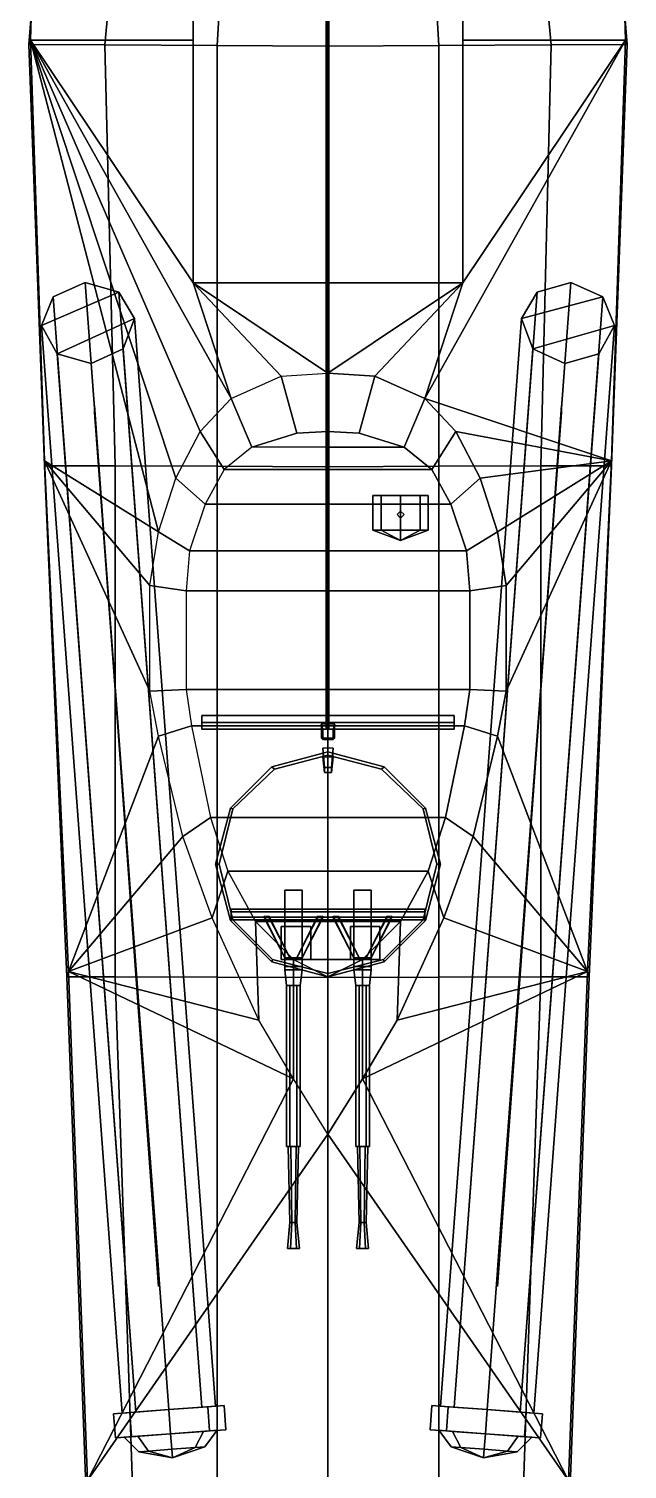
# Model space of a CAD drawing. Header units: millimetres. Extents: x -4.3 to 1.7, y -10.2 to 19.1.
# Drawn here: x -1.73 to 1.73, y -5.64 to 2.68 of the extents above; entities that cross this region are included whole.
import ezdxf

# ---------------------------------------------------------------- set-up
doc = ezdxf.new("R2010")
doc.units = ezdxf.units.MM
for name, color, linetype in [('gun', 1, 'Continuous'), ('tower', 6, 'Continuous'), ('turret', 2, 'Continuous')]:
    doc.layers.add(name, color=color, linetype=linetype)

msp = doc.modelspace()

# ---------------------------------------------------------------- linework, layer by layer
for points in [[(-0.01, -1.37, 3.69), (0.005, -1.37, 3.7), (0.005, 9.04, 2.6187), (-0.01, 9.04, 2.61)], [(0.005, -1.37, 3.68), (-0.01, -1.37, 3.69), (-0.01, 9.04, 2.61), (0.005, 9.04, 2.6013)], [(0.005, -1.37, 3.7), (0.005, -1.37, 3.68), (0.005, 9.04, 2.6013), (0.005, 9.04, 2.6187)], [(-1.72, 2.6117, 0.7335), (-1.67, 4.3228, 0.7837), (-1.59, 4.2991, -0.5761), (-1.73, 2.5855, -0.7663)], [(-1.73, 2.5855, -0.7663), (-1.59, 4.2991, -0.5761), (-1.13, 4.2966, -0.7161), (-1.29, 2.5843, -0.8363)], [(-0.78, 4.1872, 0.7797), (-1.67, 4.3228, 0.7837), (-1.72, 2.6117, 0.7335), (-0.78, 2.6117, 0.7335)], [(-1.29, 2.5843, -0.8363), (-1.13, 4.2966, -0.7161), (-0.54, 4.2925, -0.9561), (-0.64, 2.5808, -1.0362)], [(-0.64, 2.5808, -1.0362), (-0.54, 4.2925, -0.9561), (0, 4.2876, -1.236), (0, 2.5766, -1.2762)], [(0.54, 4.2925, -0.9561), (0.64, 2.5808, -1.0362), (0, 2.5766, -1.2762), (0, 4.2876, -1.236)], [(1.13, 4.2966, -0.7161), (1.29, 2.5843, -0.8363), (0.64, 2.5808, -1.0362), (0.54, 4.2925, -0.9561)], [(1.67, 4.3228, 0.7837), (0.78, 4.1872, 0.7797), (0.78, 2.6117, 0.7335), (1.72, 2.6117, 0.7335)], [(1.59, 4.2991, -0.5761), (1.73, 2.5855, -0.7663), (1.29, 2.5843, -0.8363), (1.13, 4.2966, -0.7161)], [(1.67, 4.3228, 0.7837), (1.72, 2.6117, 0.7335), (1.73, 2.5855, -0.7663), (1.59, 4.2991, -0.5761)], [(-0.78, 4.18, 0.88), (-0.78, 4.1872, 0.7797), (-0.78, 2.6117, 0.7335), (-0.78, 1.21, 0.88)], [(0.78, 1.21, 0.88), (0.78, 4.18, 0.88), (-0.78, 4.18, 0.88), (-0.78, 1.21, 0.88)], [(0.78, 2.6117, 0.7335), (0.78, 4.1872, 0.7797), (0.78, 4.18, 0.88), (0.78, 1.21, 0.88)], [(-1.64, 0.1812, 0.7259), (-1.72, 2.6117, 0.7335), (-1.73, 2.5855, -0.7663), (-1.64, 0.1524, -0.9238)], [(-1.64, 0.1524, -0.9238), (-1.73, 2.5855, -0.7663), (-1.29, 2.5843, -0.8363), (-1.23, 0.1513, -0.9838)], [(-0.56, 0.54, 0.727), (-1.72, 2.6117, 0.7335), (-0.74, 0.35, 0.7265)], [(-0.74, 0.35, 0.7265), (-1.72, 2.6117, 0.7335), (-0.88, 0.08, 0.7253)], [(-0.88, 0.08, 0.7253), (-1.72, 2.6117, 0.7335), (-0.98, -0.23, 0.7233)], [(-0.98, -0.23, 0.7233), (-1.72, 2.6117, 0.7335), (-1.64, 0.1812, 0.7259)], [(-0.78, 2.6117, 0.7335), (-1.72, 2.6117, 0.7335), (-0.78, 1.21, 0.7291)], [(-0.78, 1.21, 0.7291), (-1.72, 2.6117, 0.7335), (-0.56, 0.54, 0.727)], [(-1.23, 0.1513, -0.9838), (-1.29, 2.5843, -0.8363), (-0.64, 2.5808, -1.0362), (-0.64, 0.1491, -1.1138)], [(-0.78, 2.6117, 0.7335), (-0.78, 2.6117, 0.7335), (-0.78, 1.21, 0.7291), (-0.78, 1.21, 0.88)], [(-0.64, 0.1491, -1.1138), (-0.64, 2.5808, -1.0362), (0, 2.5766, -1.2762), (0, 0.1461, -1.2838)], [(0.64, 2.5808, -1.0362), (0.64, 0.1491, -1.1138), (0, 0.1461, -1.2838), (0, 2.5766, -1.2762)], [(1.72, 2.6117, 0.7335), (0.56, 0.54, 0.727), (1.64, 0.1812, 0.7259)], [(0.78, 1.21, 0.7291), (0.56, 0.54, 0.727), (1.72, 2.6117, 0.7335)], [(1.29, 2.5843, -0.8363), (1.23, 0.1513, -0.9838), (0.64, 0.1491, -1.1138), (0.64, 2.5808, -1.0362)], [(0.78, 1.21, 0.88), (0.78, 1.21, 0.7291), (0.78, 2.6117, 0.7335)], [(0.78, 2.6117, 0.7335), (0.78, 1.21, 0.7291), (1.72, 2.6117, 0.7335)], [(1.73, 2.5855, -0.7663), (1.64, 0.1524, -0.9238), (1.23, 0.1513, -0.9838), (1.29, 2.5843, -0.8363)], [(1.72, 2.6117, 0.7335), (1.64, 0.1812, 0.7259), (1.64, 0.1524, -0.9238), (1.73, 2.5855, -0.7663)], [(-1.2087, 1.156, 1.3509), (-1.6565, 0.9623, 1.16), (-1.5895, 1.1277, 1.3509), (-1.4043, 1.2117, 1.43)], [(-1.1108, -5.3145, 1.3509), (-0.9204, -5.3004, 1.43), (-1.4043, 1.2117, 1.43), (-1.5895, 1.1277, 1.3509)], [(-0.9204, -5.3004, 1.43), (-0.73, -5.2862, 1.3509), (-1.2087, 1.156, 1.3509), (-1.4043, 1.2117, 1.43)], [(0.78, 1.21, 0.7291), (-0.78, 1.21, 0.7291), (0, 0.6875, 0.7275)], [(-0.78, 1.21, 0.88), (-0.78, 1.21, 0.7291), (0.78, 1.21, 0.7291), (0.78, 1.21, 0.88)], [(0, 0.6875, 0.7275), (-0.78, 1.21, 0.7291), (-0.27, 0.67, 0.7274)], [(-0.27, 0.67, 0.7274), (-0.78, 1.21, 0.7291), (-0.56, 0.54, 0.727)], [(0.78, 1.21, 0.7291), (0, 0.6875, 0.7275), (0.27, 0.67, 0.7274)], [(0.78, 1.21, 0.7291), (0.27, 0.67, 0.7274), (0.56, 0.54, 0.727)], [(0.73, -5.2862, 1.3509), (0.9204, -5.3004, 1.43), (1.4043, 1.2117, 1.43), (1.2087, 1.156, 1.3509)], [(0.9204, -5.3004, 1.43), (1.1108, -5.3145, 1.3509), (1.5895, 1.1277, 1.3509), (1.4043, 1.2117, 1.43)], [(1.5895, 1.1277, 1.3509), (1.118, 1.0023, 1.16), (1.2087, 1.156, 1.3509), (1.4043, 1.2117, 1.43)], [(-1.118, 1.0023, 1.16), (-1.5651, 0.7986, 0.9691), (-1.6565, 0.9623, 1.16), (-1.2087, 1.156, 1.3509)], [(-1.1896, -5.3204, 1.16), (-1.1108, -5.3145, 1.3509), (-1.5895, 1.1277, 1.3509), (-1.6565, 0.9623, 1.16)], [(-0.73, -5.2862, 1.3509), (-0.6511, -5.2804, 1.16), (-1.118, 1.0023, 1.16), (-1.2087, 1.156, 1.3509)], [(0.6511, -5.2804, 1.16), (0.73, -5.2862, 1.3509), (1.2087, 1.156, 1.3509), (1.118, 1.0023, 1.16)], [(1.1108, -5.3145, 1.3509), (1.1896, -5.3204, 1.16), (1.6565, 0.9623, 1.16), (1.5895, 1.1277, 1.3509)], [(1.6565, 0.9623, 1.16), (1.1843, 0.8269, 0.9691), (1.118, 1.0023, 1.16), (1.5895, 1.1277, 1.3509)], [(-1.1843, 0.8269, 0.9691), (-1.3695, 0.743, 0.89), (-1.5651, 0.7986, 0.9691), (-1.118, 1.0023, 1.16)], [(-0.6511, -5.2804, 1.16), (-0.73, -5.2862, 0.9691), (-1.1843, 0.8269, 0.9691), (-1.118, 1.0023, 1.16)], [(0.73, -5.2862, 0.9691), (0.6511, -5.2804, 1.16), (1.118, 1.0023, 1.16), (1.1843, 0.8269, 0.9691)], [(-1.1108, -5.3145, 0.9691), (-1.1896, -5.3204, 1.16), (-1.6565, 0.9623, 1.16), (-1.5651, 0.7986, 0.9691)], [(1.1896, -5.3204, 1.16), (1.1108, -5.3145, 0.9691), (1.5651, 0.7986, 0.9691), (1.6565, 0.9623, 1.16)], [(1.5651, 0.7986, 0.9691), (1.3695, 0.743, 0.89), (1.1843, 0.8269, 0.9691), (1.6565, 0.9623, 1.16)], [(-0.9204, -5.3004, 0.89), (-1.1108, -5.3145, 0.9691), (-1.5651, 0.7986, 0.9691), (-1.3695, 0.743, 0.89)], [(-0.73, -5.2862, 0.9691), (-0.9204, -5.3004, 0.89), (-1.3695, 0.743, 0.89), (-1.1843, 0.8269, 0.9691)], [(0.9204, -5.3004, 0.89), (0.73, -5.2862, 0.9691), (1.1843, 0.8269, 0.9691), (1.3695, 0.743, 0.89)], [(1.1108, -5.3145, 0.9691), (0.9204, -5.3004, 0.89), (1.3695, 0.743, 0.89), (1.5651, 0.7986, 0.9691)], [(0.27, 0.67, 0.7274), (0, 0.6875, 0.7275), (0, 0.35, 1.73), (0.18, 0.34, 1.73)], [(0.56, 0.54, 0.727), (0.27, 0.67, 0.7274), (0.18, 0.34, 1.73), (0.44, 0.26, 1.73)], [(-0.98, -4.59, 0.72), (-1.35, 0.5, 0.72), (-1.3493, 0.46, 0.89), (-0.98, -4.49, 0.89)], [(-0.98, -4.49, 0.89), (-1.3493, 0.46, 0.89), (-1.35, 0.5, 0.72), (-0.98, -4.59, 0.72)], [(0.74, 0.35, 0.7265), (0.56, 0.54, 0.727), (0.44, 0.26, 1.73), (0.6, 0.13, 1.73)], [(1.64, 0.1812, 0.7259), (1.64, 0.1812, 0.7259), (0.56, 0.54, 0.727), (0.74, 0.35, 0.7265)], [(0.98, -4.49, 0.89), (1.3493, 0.46, 0.89), (1.35, 0.5, 0.72), (0.98, -4.59, 0.72)], [(0.98, -4.59, 0.72), (1.35, 0.5, 0.72), (1.3493, 0.46, 0.89), (0.98, -4.49, 0.89)], [(0.18, 0.34, 1.73), (0, 0.35, 1.73), (0, 0.26, 1.73), (0.44, 0.26, 1.73)], [(0.88, 0.08, 0.7253), (0.74, 0.35, 0.7265), (0.6, 0.13, 1.73), (0.71, -0.07, 1.73)], [(1.64, 0.1812, 0.7259), (1.64, 0.1812, 0.7259), (0.74, 0.35, 0.7265), (0.88, 0.08, 0.7253)], [(0.44, 0.26, 1.73), (-0.44, 0.26, 1.73), (-0.6, 0.13, 1.73), (0.6, 0.13, 1.73)], [(-1.5, -2.7696, 0.7074), (-1.64, 0.1812, 0.7259), (-1.64, 0.1524, -0.9238), (-1.51, -2.7994, -1.0023)], [(-1.03, -1.15, 0.7176), (-1.64, 0.1812, 0.7259), (-1.5, -2.7696, 0.7074), (-0.98, -1.41, 0.7159)], [(-1.03, -0.54, 0.7214), (-0.98, -0.23, 0.7233), (-1.64, 0.1812, 0.7259)], [(-1.03, -1.15, 0.7176), (-1.03, -0.54, 0.7214), (-1.64, 0.1812, 0.7259)], [(1.64, 0.1812, 0.7259), (1.64, 0.1812, 0.7259), (0.88, 0.08, 0.7253), (0.98, -0.23, 0.7233)], [(1.5, -2.7696, 0.7074), (1.64, 0.1812, 0.7259), (1.03, -1.15, 0.7176), (0.98, -1.41, 0.7159)], [(1.64, 0.1812, 0.7259), (1.64, 0.1812, 0.7259), (0.98, -0.23, 0.7233), (1.03, -0.54, 0.7214)], [(1.64, 0.1812, 0.7259), (1.64, 0.1812, 0.7259), (1.03, -0.54, 0.7214), (1.03, -1.15, 0.7176)], [(1.64, 0.1812, 0.7259), (1.5, -2.7696, 0.7074), (1.51, -2.7994, -1.0023), (1.64, 0.1524, -0.9238)], [(-1.51, -2.7994, -1.0023), (-1.64, 0.1524, -0.9238), (-1.23, 0.1513, -0.9838), (-1.23, -2.8, -1.0323)], [(-1.23, -2.8, -1.0323), (-1.23, 0.1513, -0.9838), (-0.64, 0.1491, -1.1138), (-0.64, -2.8017, -1.1323)], [(0.6, 0.13, 1.73), (-0.6, 0.13, 1.73), (-0.71, -0.07, 1.73), (0.71, -0.07, 1.73)], [(-0.64, -2.8017, -1.1323), (-0.64, 0.1491, -1.1138), (0, 0.1461, -1.2838), (0, -2.8041, -1.2723)], [(0.64, 0.1491, -1.1138), (0.64, -2.8017, -1.1323), (0, -2.8041, -1.2723), (0, 0.1461, -1.2838)], [(1.23, 0.1513, -0.9838), (1.23, -2.8, -1.0323), (0.64, -2.8017, -1.1323), (0.64, 0.1491, -1.1138)], [(1.64, 0.1524, -0.9238), (1.51, -2.7994, -1.0023), (1.23, -2.8, -1.0323), (1.23, 0.1513, -0.9838)], [(0.98, -0.23, 0.7233), (0.88, 0.08, 0.7253), (0.71, -0.07, 1.73), (0.8, -0.34, 1.73)], [(0.71, -0.07, 1.73), (-0.71, -0.07, 1.73), (-0.8, -0.34, 1.73), (0.8, -0.34, 1.73)], [(0.26, -0.22, 2.01), (0.3069, -0.22, 2.1231), (0.3069, -0.02, 2.1231), (0.26, -0.02, 2.01)], [(0.3069, -0.22, 1.8969), (0.26, -0.22, 2.01), (0.26, -0.02, 2.01), (0.3069, -0.02, 1.8969)], [(0.3069, -0.02, 2.1231), (0.58, -0.02, 2.01), (0.5331, -0.02, 1.8969), (0.26, -0.02, 2.01)], [(0.26, -0.02, 2.01), (0.5331, -0.02, 1.8969), (0.42, -0.02, 1.85), (0.3069, -0.02, 1.8969)], [(0.3069, -0.22, 2.1231), (0.42, -0.22, 2.17), (0.42, -0.02, 2.17), (0.3069, -0.02, 2.1231)], [(0.42, -0.22, 1.85), (0.3069, -0.22, 1.8969), (0.3069, -0.02, 1.8969), (0.42, -0.02, 1.85)], [(0.42, -0.02, 2.17), (0.5331, -0.02, 2.1231), (0.58, -0.02, 2.01), (0.3069, -0.02, 2.1231)], [(0.42, -0.22, 2.17), (0.5331, -0.22, 2.1231), (0.5331, -0.02, 2.1231), (0.42, -0.02, 2.17)], [(0.5331, -0.22, 1.8969), (0.42, -0.22, 1.85), (0.42, -0.02, 1.85), (0.5331, -0.02, 1.8969)], [(0.5331, -0.22, 2.1231), (0.58, -0.22, 2.01), (0.58, -0.02, 2.01), (0.5331, -0.02, 2.1231)], [(0.58, -0.22, 2.01), (0.5331, -0.22, 1.8969), (0.5331, -0.02, 1.8969), (0.58, -0.02, 2.01)], [(0.42, -0.11, 1.73), (0.4, -0.13, 1.73), (0.4, -0.13, 1.86), (0.42, -0.11, 1.86)], [(0.4, -0.13, 1.73), (0.42, -0.15, 1.73), (0.42, -0.15, 1.86), (0.4, -0.13, 1.86)], [(0.44, -0.13, 1.73), (0.42, -0.11, 1.73), (0.42, -0.11, 1.86), (0.44, -0.13, 1.86)], [(0.42, -0.15, 1.73), (0.44, -0.13, 1.73), (0.44, -0.13, 1.86), (0.42, -0.15, 1.86)], [(0.26, -0.22, 2.01), (0.3069, -0.22, 1.8969), (0.42, -0.28, 2.01)], [(0.3069, -0.22, 2.1231), (0.26, -0.22, 2.01), (0.42, -0.28, 2.01)], [(0.3069, -0.22, 1.8969), (0.42, -0.22, 1.85), (0.42, -0.28, 2.01)], [(0.42, -0.22, 2.17), (0.3069, -0.22, 2.1231), (0.42, -0.28, 2.01)], [(0.42, -0.22, 1.85), (0.5331, -0.22, 1.8969), (0.42, -0.28, 2.01)], [(0.5331, -0.22, 1.8969), (0.58, -0.22, 2.01), (0.42, -0.28, 2.01)], [(0.58, -0.22, 2.01), (0.5331, -0.22, 2.1231), (0.42, -0.28, 2.01)], [(0.5331, -0.22, 2.1231), (0.42, -0.22, 2.17), (0.42, -0.28, 2.01)], [(1.03, -0.54, 0.7214), (0.98, -0.23, 0.7233), (0.8, -0.34, 1.73), (0.82, -0.57, 1.73)], [(0.8, -0.34, 1.73), (-0.8, -0.34, 1.73), (-0.82, -0.57, 1.73), (0.82, -0.57, 1.73)], [(0.82, -0.57, 1.73), (-0.82, -0.57, 1.73), (-0.82, -1.14, 1.73), (0.82, -1.14, 1.73)], [(1.03, -1.15, 0.7176), (1.03, -0.54, 0.7214), (0.82, -0.57, 1.73), (0.82, -1.14, 1.73)], [(0.82, -1.14, 1.73), (-0.82, -1.14, 1.73), (-0.79, -1.35, 1.73), (0.79, -1.35, 1.73)], [(0.98, -1.41, 0.7159), (1.03, -1.15, 0.7176), (0.82, -1.14, 1.73), (0.79, -1.35, 1.73)], [(-0.73, -1.29, 3.38), (-0.73, -1.33, 3.42), (0.73, -1.33, 3.42), (0.73, -1.29, 3.38)], [(-0.73, -1.33, 3.34), (-0.73, -1.29, 3.38), (0.73, -1.29, 3.38), (0.73, -1.33, 3.34)], [(-0.73, -1.33, 3.34), (-0.73, -1.37, 3.38), (-0.73, -1.33, 3.42), (-0.73, -1.29, 3.38)], [(-0.73, -1.33, 3.42), (-0.73, -1.37, 3.38), (0.73, -1.37, 3.38), (0.73, -1.33, 3.42)], [(-0.73, -1.37, 3.38), (-0.73, -1.33, 3.34), (0.73, -1.33, 3.34), (0.73, -1.37, 3.38)], [(0.73, -1.29, 3.38), (0.73, -1.33, 3.42), (0.73, -1.37, 3.38), (0.73, -1.33, 3.34)], [(-1.5, -2.7696, 0.7074), (-1.5, -2.7696, 0.7074), (-0.84, -1.99, 0.7123), (-0.98, -1.41, 0.7159)], [(0.79, -1.35, 1.73), (-0.79, -1.35, 1.73), (-0.68, -1.88, 1.73), (0.68, -1.88, 1.73)], [(-0.03, -1.37, 3.73), (-0.04, -1.34, 1.73), (-0.04, -1.42, 1.73), (-0.03, -1.43, 3.73)], [(0.03, -1.37, 3.73), (0.04, -1.34, 1.73), (-0.04, -1.34, 1.73), (-0.03, -1.37, 3.73)], [(0.03, -1.43, 3.73), (0.03, -1.37, 3.73), (-0.03, -1.37, 3.73), (-0.03, -1.43, 3.73)], [(0.04, -1.42, 1.73), (0.04, -1.34, 1.73), (0.03, -1.37, 3.73), (0.03, -1.43, 3.73)], [(0.84, -1.99, 0.7123), (0.98, -1.41, 0.7159), (0.79, -1.35, 1.73), (0.68, -1.88, 1.73)], [(1.5, -2.7696, 0.7074), (1.5, -2.7696, 0.7074), (0.98, -1.41, 0.7159), (0.84, -1.99, 0.7123)], [(-0.03, -1.43, 3.73), (-0.04, -1.42, 1.73), (0.04, -1.42, 1.73), (0.03, -1.43, 3.73)], [(0.02, -1.59, 5.3), (0.03, -1.48, 1.73), (-0.03, -1.48, 1.73), (-0.02, -1.59, 5.3)], [(-0.02, -1.59, 5.3), (-0.03, -1.48, 1.73), (-0.03, -1.53, 1.73), (-0.02, -1.62, 5.3)], [(0.03, -1.53, 1.73), (0.03, -1.48, 1.73), (0.02, -1.59, 5.3), (0.02, -1.62, 5.3)], [(-0.02, -1.62, 5.3), (-0.03, -1.53, 1.73), (0.03, -1.53, 1.73), (0.02, -1.62, 5.3)], [(0.02, -1.62, 5.3), (0.02, -1.59, 5.3), (-0.02, -1.59, 5.3), (-0.02, -1.62, 5.3)], [(0.68, -1.88, 1.73), (-0.68, -1.88, 1.73), (-0.58, -2.19, 1.73), (0.58, -2.19, 1.73)], [(0.67, -2.46, 0.7094), (0.84, -1.99, 0.7123), (0.68, -1.88, 1.73), (0.58, -2.19, 1.73)], [(-1.5, -2.7696, 0.7074), (-1.5, -2.7696, 0.7074), (-0.67, -2.46, 0.7094), (-0.84, -1.99, 0.7123)], [(1.5, -2.7696, 0.7074), (1.5, -2.7696, 0.7074), (0.84, -1.99, 0.7123), (0.67, -2.46, 0.7094)], [(0.58, -2.19, 1.73), (-0.58, -2.19, 1.73), (-0.42, -2.48, 1.73), (0.42, -2.48, 1.73)], [(0.4, -3.05, 0.7104), (0.67, -2.46, 0.7094), (0.58, -2.19, 1.73), (0.42, -2.48, 1.73)], [(-1.5, -2.7696, 0.7074), (-1.5, -2.7696, 0.7074), (-0.4, -3.05, 0.7104), (-0.67, -2.46, 0.7094)], [(0.42, -2.48, 1.73), (-0.42, -2.48, 1.73), (-0.2, -2.7, 1.73), (0.2, -2.7, 1.73)], [(0.2, -3.39, 0.714), (0.4, -3.05, 0.7104), (0.42, -2.48, 1.73), (0.2, -2.7, 1.73)], [(1.5, -2.7696, 0.7074), (1.5, -2.7696, 0.7074), (0.67, -2.46, 0.7094), (0.4, -3.05, 0.7104)], [(0.2, -2.7, 1.73), (-0.2, -2.7, 1.73), (0, -2.8, 1.73)], [(0, -3.71, 0.7174), (0.2, -3.39, 0.714), (0.2, -2.7, 1.73), (0, -2.8, 1.73)], [(-1.39, -5.7095, 0.7387), (-1.5, -2.7696, 0.7074), (-1.51, -2.7994, -1.0023), (-1.4, -5.7407, -1.051)], [(-1.4, -5.7407, -1.051), (-1.51, -2.7994, -1.0023), (-1.23, -2.8, -1.0323), (-1.13, -5.7413, -1.081)], [(-1.5, -2.7696, 0.7074), (-1.5, -2.7696, 0.7074), (-1.39, -5.7095, 0.7387), (-0.2, -3.39, 0.714)], [(-1.5, -2.7696, 0.7074), (-1.5, -2.7696, 0.7074), (-0.2, -3.39, 0.714), (-0.4, -3.05, 0.7104)], [(-1.13, -5.7413, -1.081), (-1.23, -2.8, -1.0323), (-0.64, -2.8017, -1.1323), (-0.64, -5.7425, -1.151)], [(-0.64, -5.7425, -1.151), (-0.64, -2.8017, -1.1323), (0, -2.8041, -1.2723), (0, -5.7444, -1.261)], [(0.64, -2.8017, -1.1323), (0.64, -5.7425, -1.151), (0, -5.7444, -1.261), (0, -2.8041, -1.2723)], [(1.5, -2.7696, 0.7074), (1.5, -2.7696, 0.7074), (0.2, -3.39, 0.714), (1.39, -5.7095, 0.7387)], [(1.5, -2.7696, 0.7074), (1.5, -2.7696, 0.7074), (0.4, -3.05, 0.7104), (0.2, -3.39, 0.714)], [(1.23, -2.8, -1.0323), (1.13, -5.7413, -1.081), (0.64, -5.7425, -1.151), (0.64, -2.8017, -1.1323)], [(1.51, -2.7994, -1.0023), (1.4, -5.7407, -1.051), (1.13, -5.7413, -1.081), (1.23, -2.8, -1.0323)], [(1.5, -2.7696, 0.7074), (1.39, -5.7095, 0.7387), (1.4, -5.7407, -1.051), (1.51, -2.7994, -1.0023)], [(-0.2, -3.39, 0.714), (-0.2, -3.39, 0.714), (-1.39, -5.7095, 0.7387), (0, -3.71, 0.7174)], [(0.2, -3.39, 0.714), (0.2, -3.39, 0.714), (0, -3.71, 0.7174), (1.39, -5.7095, 0.7387)], [(0, -3.71, 0.7174), (0, -3.71, 0.7174), (-1.39, -5.7095, 0.7387), (1.39, -5.7095, 0.7387)], [(-1.146, -5.3172, 1.3863), (-0.9204, -5.3004, 0.84), (-1.146, -5.3172, 0.9337), (-1.2395, -5.3241, 1.16)], [(-1.2291, -5.4637, 1.16), (-1.1357, -5.4568, 1.3863), (-1.146, -5.3172, 1.3863), (-1.2395, -5.3241, 1.16)], [(-1.1357, -5.4568, 0.9337), (-1.2291, -5.4637, 1.16), (-1.2395, -5.3241, 1.16), (-1.146, -5.3172, 0.9337)], [(-0.9204, -5.3004, 1.48), (-0.6947, -5.2836, 0.9337), (-0.9204, -5.3004, 0.84), (-1.146, -5.3172, 1.3863)], [(-1.1357, -5.4568, 1.3863), (-0.91, -5.44, 1.48), (-0.9204, -5.3004, 1.48), (-1.146, -5.3172, 1.3863)], [(-0.91, -5.44, 0.84), (-1.1357, -5.4568, 0.9337), (-1.146, -5.3172, 0.9337), (-0.9204, -5.3004, 0.84)], [(-0.6947, -5.2836, 1.3863), (-0.6013, -5.2767, 1.16), (-0.6947, -5.2836, 0.9337), (-0.9204, -5.3004, 1.48)], [(-0.91, -5.44, 1.48), (-0.6843, -5.4232, 1.3863), (-0.6947, -5.2836, 1.3863), (-0.9204, -5.3004, 1.48)], [(-0.6843, -5.4232, 0.9337), (-0.91, -5.44, 0.84), (-0.9204, -5.3004, 0.84), (-0.6947, -5.2836, 0.9337)], [(-0.6843, -5.4232, 1.3863), (-0.5909, -5.4163, 1.16), (-0.6013, -5.2767, 1.16), (-0.6947, -5.2836, 1.3863)], [(-0.5909, -5.4163, 1.16), (-0.6843, -5.4232, 0.9337), (-0.6947, -5.2836, 0.9337), (-0.6013, -5.2767, 1.16)], [(0.5909, -5.4163, 1.16), (0.6843, -5.4232, 1.3863), (0.6947, -5.2836, 1.3863), (0.6013, -5.2767, 1.16)], [(0.6843, -5.4232, 0.9337), (0.5909, -5.4163, 1.16), (0.6013, -5.2767, 1.16), (0.6947, -5.2836, 0.9337)], [(0.6947, -5.2836, 1.3863), (0.9204, -5.3004, 0.84), (0.6947, -5.2836, 0.9337), (0.6013, -5.2767, 1.16)], [(0.91, -5.44, 0.84), (0.6843, -5.4232, 0.9337), (0.6947, -5.2836, 0.9337), (0.9204, -5.3004, 0.84)], [(0.6843, -5.4232, 1.3863), (0.91, -5.44, 1.48), (0.9204, -5.3004, 1.48), (0.6947, -5.2836, 1.3863)], [(0.9204, -5.3004, 1.48), (1.146, -5.3172, 0.9337), (0.9204, -5.3004, 0.84), (0.6947, -5.2836, 1.3863)], [(1.1357, -5.4568, 0.9337), (0.91, -5.44, 0.84), (0.9204, -5.3004, 0.84), (1.146, -5.3172, 0.9337)], [(0.91, -5.44, 1.48), (1.1357, -5.4568, 1.3863), (1.146, -5.3172, 1.3863), (0.9204, -5.3004, 1.48)], [(1.146, -5.3172, 1.3863), (1.2395, -5.3241, 1.16), (1.146, -5.3172, 0.9337), (0.9204, -5.3004, 1.48)], [(1.1357, -5.4568, 1.3863), (1.2291, -5.4637, 1.16), (1.2395, -5.3241, 1.16), (1.146, -5.3172, 1.3863)], [(1.2291, -5.4637, 1.16), (1.1357, -5.4568, 0.9337), (1.146, -5.3172, 0.9337), (1.2395, -5.3241, 1.16)], [(-1.1357, -5.4568, 1.3863), (-1.2291, -5.4637, 1.16), (-1.1357, -5.4568, 0.9337), (-0.91, -5.44, 1.48)], [(-1.038, -5.5398, 1.295), (-1.1004, -5.4541, 1.3509), (-1.1793, -5.46, 1.16), (-1.0937, -5.5439, 1.16)], [(-1.0937, -5.5439, 1.16), (-1.1793, -5.46, 1.16), (-1.1004, -5.4541, 0.9691), (-1.038, -5.5398, 1.025)], [(-0.91, -5.44, 1.48), (-1.1357, -5.4568, 0.9337), (-0.91, -5.44, 0.84), (-0.6843, -5.4232, 1.3863)], [(-0.9033, -5.5298, 1.3509), (-0.91, -5.44, 1.43), (-1.1004, -5.4541, 1.3509), (-1.038, -5.5398, 1.295)], [(-1.038, -5.5398, 1.025), (-1.1004, -5.4541, 0.9691), (-0.91, -5.44, 0.89), (-0.9033, -5.5298, 0.9691)], [(-0.6843, -5.4232, 1.3863), (-0.91, -5.44, 0.84), (-0.6843, -5.4232, 0.9337), (-0.5909, -5.4163, 1.16)], [(-0.7687, -5.5197, 1.295), (-0.7196, -5.4259, 1.3509), (-0.91, -5.44, 1.43), (-0.9033, -5.5298, 1.3509)], [(-0.9033, -5.5298, 0.9691), (-0.91, -5.44, 0.89), (-0.7196, -5.4259, 0.9691), (-0.7687, -5.5197, 1.025)], [(-0.7129, -5.5156, 1.16), (-0.6407, -5.42, 1.16), (-0.7196, -5.4259, 1.3509), (-0.7687, -5.5197, 1.295)], [(-0.7687, -5.5197, 1.025), (-0.7196, -5.4259, 0.9691), (-0.6407, -5.42, 1.16), (-0.7129, -5.5156, 1.16)], [(0.6843, -5.4232, 1.3863), (0.5909, -5.4163, 1.16), (0.6843, -5.4232, 0.9337), (0.91, -5.44, 1.48)], [(0.7687, -5.5197, 1.295), (0.7196, -5.4259, 1.3509), (0.6407, -5.42, 1.16), (0.7129, -5.5156, 1.16)], [(0.7129, -5.5156, 1.16), (0.6407, -5.42, 1.16), (0.7196, -5.4259, 0.9691), (0.7687, -5.5197, 1.025)], [(0.91, -5.44, 1.48), (0.6843, -5.4232, 0.9337), (0.91, -5.44, 0.84), (1.1357, -5.4568, 1.3863)], [(0.7687, -5.5197, 1.025), (0.7196, -5.4259, 0.9691), (0.91, -5.44, 0.89), (0.9033, -5.5298, 0.9691)], [(0.9033, -5.5298, 1.3509), (0.91, -5.44, 1.43), (0.7196, -5.4259, 1.3509), (0.7687, -5.5197, 1.295)], [(0.9033, -5.5298, 0.9691), (0.91, -5.44, 0.89), (1.1004, -5.4541, 0.9691), (1.038, -5.5398, 1.025)], [(1.038, -5.5398, 1.295), (1.1004, -5.4541, 1.3509), (0.91, -5.44, 1.43), (0.9033, -5.5298, 1.3509)], [(1.1357, -5.4568, 1.3863), (0.91, -5.44, 0.84), (1.1357, -5.4568, 0.9337), (1.2291, -5.4637, 1.16)], [(1.0937, -5.5439, 1.16), (1.1793, -5.46, 1.16), (1.1004, -5.4541, 1.3509), (1.038, -5.5398, 1.295)], [(1.038, -5.5398, 1.025), (1.1004, -5.4541, 0.9691), (1.1793, -5.46, 1.16), (1.0937, -5.5439, 1.16)], [(-0.8996, -5.5796, 1.16), (-1.038, -5.5398, 1.295), (-1.0937, -5.5439, 1.16), (-0.8996, -5.5796, 1.16)], [(-0.8996, -5.5796, 1.16), (-1.0937, -5.5439, 1.16), (-1.038, -5.5398, 1.025), (-0.8996, -5.5796, 1.16)], [(-0.8996, -5.5796, 1.16), (-0.9033, -5.5298, 1.3509), (-1.038, -5.5398, 1.295), (-0.8996, -5.5796, 1.16)], [(-0.8996, -5.5796, 1.16), (-1.038, -5.5398, 1.025), (-0.9033, -5.5298, 0.9691), (-0.8996, -5.5796, 1.16)], [(-0.8996, -5.5796, 1.16), (-0.7687, -5.5197, 1.295), (-0.9033, -5.5298, 1.3509), (-0.8996, -5.5796, 1.16)], [(-0.8996, -5.5796, 1.16), (-0.9033, -5.5298, 0.9691), (-0.7687, -5.5197, 1.025), (-0.8996, -5.5796, 1.16)], [(-0.8996, -5.5796, 1.16), (-0.7129, -5.5156, 1.16), (-0.7687, -5.5197, 1.295), (-0.8996, -5.5796, 1.16)], [(-0.8996, -5.5796, 1.16), (-0.7687, -5.5197, 1.025), (-0.7129, -5.5156, 1.16), (-0.8996, -5.5796, 1.16)], [(0.8996, -5.5796, 1.16), (0.7687, -5.5197, 1.295), (0.7129, -5.5156, 1.16), (0.8996, -5.5796, 1.16)], [(0.8996, -5.5796, 1.16), (0.7129, -5.5156, 1.16), (0.7687, -5.5197, 1.025), (0.8996, -5.5796, 1.16)], [(0.8996, -5.5796, 1.16), (0.9033, -5.5298, 1.3509), (0.7687, -5.5197, 1.295), (0.8996, -5.5796, 1.16)], [(0.8996, -5.5796, 1.16), (0.7687, -5.5197, 1.025), (0.9033, -5.5298, 0.9691), (0.8996, -5.5796, 1.16)], [(0.8996, -5.5796, 1.16), (1.038, -5.5398, 1.295), (0.9033, -5.5298, 1.3509), (0.8996, -5.5796, 1.16)], [(0.8996, -5.5796, 1.16), (0.9033, -5.5298, 0.9691), (1.038, -5.5398, 1.025), (0.8996, -5.5796, 1.16)], [(0.8996, -5.5796, 1.16), (1.0937, -5.5439, 1.16), (1.038, -5.5398, 1.295), (0.8996, -5.5796, 1.16)], [(0.8996, -5.5796, 1.16), (1.038, -5.5398, 1.025), (1.0937, -5.5439, 1.16), (0.8996, -5.5796, 1.16)]]:
    msp.add_3dface(points)
at = {"layer": 'gun'}
for points in [[(-0.25, -2.3, 2.43), (-0.25, -2.3, 2.33), (-0.25, -2.76, 2.33), (-0.25, -2.76, 2.43)], [(-0.15, -2.3, 2.43), (-0.15, -2.3, 2.33), (-0.25, -2.3, 2.33), (-0.25, -2.3, 2.43)], [(-0.25, -2.76, 2.33), (-0.25, -2.3, 2.33), (-0.15, -2.3, 2.33), (-0.15, -2.76, 2.33)], [(-0.15, -2.76, 2.43), (-0.15, -2.3, 2.43), (-0.25, -2.3, 2.43), (-0.25, -2.76, 2.43)], [(-0.15, -2.76, 2.33), (-0.15, -2.3, 2.33), (-0.15, -2.3, 2.43), (-0.15, -2.76, 2.43)], [(0.25, -2.3, 2.43), (0.25, -2.3, 2.33), (0.15, -2.3, 2.33), (0.15, -2.3, 2.43)], [(0.15, -2.3, 2.43), (0.15, -2.3, 2.33), (0.15, -2.76, 2.33), (0.15, -2.76, 2.43)], [(0.15, -2.76, 2.33), (0.15, -2.3, 2.33), (0.25, -2.3, 2.33), (0.25, -2.76, 2.33)], [(0.25, -2.76, 2.43), (0.25, -2.3, 2.43), (0.15, -2.3, 2.43), (0.15, -2.76, 2.43)], [(0.25, -2.76, 2.33), (0.25, -2.3, 2.33), (0.25, -2.3, 2.43), (0.25, -2.76, 2.43)], [(-0.56, -2.425, 2.164), (-0.56, -2.41, 2.19), (0.56, -2.41, 2.19), (0.56, -2.425, 2.164)], [(-0.56, -2.41, 2.19), (-0.56, -2.425, 2.216), (0.56, -2.425, 2.216), (0.56, -2.41, 2.19)], [(-0.56, -2.455, 2.164), (-0.56, -2.425, 2.164), (0.56, -2.425, 2.164), (0.56, -2.455, 2.164)], [(-0.56, -2.425, 2.216), (-0.56, -2.455, 2.216), (0.56, -2.455, 2.216), (0.56, -2.425, 2.216)], [(-0.56, -2.47, 2.19), (-0.56, -2.455, 2.164), (0.56, -2.455, 2.164), (0.56, -2.47, 2.19)], [(-0.56, -2.455, 2.216), (-0.56, -2.47, 2.19), (0.56, -2.47, 2.19), (0.56, -2.455, 2.216)], [(-0.37, -2.46, 2.2), (-0.37, -2.45, 2.17), (-0.25, -2.69, 2.17), (-0.25, -2.69, 2.2)], [(-0.25, -2.69, 2.17), (-0.37, -2.45, 2.17), (-0.34, -2.45, 2.17), (-0.22, -2.69, 2.17)], [(-0.22, -2.69, 2.2), (-0.34, -2.46, 2.2), (-0.37, -2.46, 2.2), (-0.25, -2.69, 2.2)], [(-0.22, -2.69, 2.17), (-0.34, -2.45, 2.17), (-0.34, -2.46, 2.2), (-0.22, -2.69, 2.2)], [(-0.18, -2.69, 2.17), (-0.06, -2.45, 2.17), (-0.03, -2.45, 2.17), (-0.15, -2.69, 2.17)], [(-0.18, -2.69, 2.2), (-0.06, -2.46, 2.2), (-0.06, -2.45, 2.17), (-0.18, -2.69, 2.17)], [(-0.15, -2.69, 2.2), (-0.03, -2.46, 2.2), (-0.06, -2.46, 2.2), (-0.18, -2.69, 2.2)], [(-0.03, -2.45, 2.17), (-0.03, -2.46, 2.2), (-0.15, -2.69, 2.2), (-0.15, -2.69, 2.17)], [(0.15, -2.69, 2.17), (0.03, -2.45, 2.17), (0.06, -2.45, 2.17), (0.18, -2.69, 2.17)], [(0.03, -2.46, 2.2), (0.03, -2.45, 2.17), (0.15, -2.69, 2.17), (0.15, -2.69, 2.2)], [(0.18, -2.69, 2.2), (0.06, -2.46, 2.2), (0.03, -2.46, 2.2), (0.15, -2.69, 2.2)], [(0.18, -2.69, 2.17), (0.06, -2.45, 2.17), (0.06, -2.46, 2.2), (0.18, -2.69, 2.2)], [(0.22, -2.69, 2.2), (0.34, -2.46, 2.2), (0.34, -2.45, 2.17), (0.22, -2.69, 2.17)], [(0.22, -2.69, 2.17), (0.34, -2.45, 2.17), (0.37, -2.45, 2.17), (0.25, -2.69, 2.17)], [(0.25, -2.69, 2.2), (0.37, -2.46, 2.2), (0.34, -2.46, 2.2), (0.22, -2.69, 2.2)], [(0.37, -2.45, 2.17), (0.37, -2.46, 2.2), (0.25, -2.69, 2.2), (0.25, -2.69, 2.17)], [(-0.1, -2.51, 2.49), (-0.1, -2.51, 2.43), (-0.27, -2.51, 2.43), (-0.27, -2.51, 2.49)], [(-0.27, -2.51, 2.49), (-0.27, -2.51, 2.43), (-0.27, -2.7, 2.43), (-0.27, -2.7, 2.49)], [(-0.27, -2.7, 2.43), (-0.27, -2.51, 2.43), (-0.1, -2.51, 2.43), (-0.1, -2.7, 2.43)], [(-0.1, -2.7, 2.49), (-0.1, -2.51, 2.49), (-0.27, -2.51, 2.49), (-0.27, -2.7, 2.49)], [(-0.1, -2.7, 2.43), (-0.1, -2.51, 2.43), (-0.1, -2.51, 2.49), (-0.1, -2.7, 2.49)], [(0.13, -2.51, 2.49), (0.13, -2.51, 2.43), (0.13, -2.7, 2.43), (0.13, -2.7, 2.49)], [(0.3, -2.51, 2.49), (0.3, -2.51, 2.43), (0.13, -2.51, 2.43), (0.13, -2.51, 2.49)], [(0.13, -2.7, 2.43), (0.13, -2.51, 2.43), (0.3, -2.51, 2.43), (0.3, -2.7, 2.43)], [(0.3, -2.7, 2.49), (0.3, -2.51, 2.49), (0.13, -2.51, 2.49), (0.13, -2.7, 2.49)], [(0.3, -2.7, 2.43), (0.3, -2.51, 2.43), (0.3, -2.51, 2.49), (0.3, -2.7, 2.49)], [(-0.27, -2.7, 2.49), (-0.27, -2.7, 2.43), (-0.1, -2.7, 2.43), (-0.1, -2.7, 2.49)], [(-0.25, -2.69, 2.33), (-0.25, -2.69, 2.12), (-0.25, -2.74, 2.12), (-0.25, -2.74, 2.33)], [(-0.15, -2.69, 2.33), (-0.15, -2.69, 2.12), (-0.25, -2.69, 2.12), (-0.25, -2.69, 2.33)], [(-0.25, -2.74, 2.12), (-0.25, -2.69, 2.12), (-0.15, -2.69, 2.12), (-0.15, -2.74, 2.12)], [(-0.25, -2.74, 2.33), (-0.25, -2.74, 2.12), (-0.15, -2.74, 2.12), (-0.15, -2.74, 2.33)], [(-0.15, -2.74, 2.12), (-0.15, -2.69, 2.12), (-0.15, -2.69, 2.33), (-0.15, -2.74, 2.33)], [(0.13, -2.7, 2.49), (0.13, -2.7, 2.43), (0.3, -2.7, 2.43), (0.3, -2.7, 2.49)], [(0.25, -2.69, 2.33), (0.25, -2.69, 2.12), (0.15, -2.69, 2.12), (0.15, -2.69, 2.33)], [(0.15, -2.69, 2.33), (0.15, -2.69, 2.12), (0.15, -2.74, 2.12), (0.15, -2.74, 2.33)], [(0.15, -2.74, 2.12), (0.15, -2.69, 2.12), (0.25, -2.69, 2.12), (0.25, -2.74, 2.12)], [(0.15, -2.74, 2.33), (0.15, -2.74, 2.12), (0.25, -2.74, 2.12), (0.25, -2.74, 2.33)], [(0.25, -2.74, 2.12), (0.25, -2.69, 2.12), (0.25, -2.69, 2.33), (0.25, -2.74, 2.33)], [(-0.16, -2.85, 2.42), (-0.15, -2.76, 2.43), (-0.25, -2.76, 2.43), (-0.24, -2.85, 2.42)], [(-0.25, -2.76, 2.43), (-0.25, -2.76, 2.33), (-0.24, -2.85, 2.35), (-0.24, -2.85, 2.42)], [(-0.24, -2.85, 2.35), (-0.25, -2.76, 2.33), (-0.15, -2.76, 2.33), (-0.16, -2.85, 2.35)], [(-0.16, -2.85, 2.35), (-0.15, -2.76, 2.33), (-0.15, -2.76, 2.43), (-0.16, -2.85, 2.42)], [(0.15, -2.76, 2.43), (0.15, -2.76, 2.33), (0.16, -2.85, 2.35), (0.16, -2.85, 2.42)], [(0.24, -2.85, 2.42), (0.25, -2.76, 2.43), (0.15, -2.76, 2.43), (0.16, -2.85, 2.42)], [(0.16, -2.85, 2.35), (0.15, -2.76, 2.33), (0.25, -2.76, 2.33), (0.24, -2.85, 2.35)], [(0.24, -2.85, 2.35), (0.25, -2.76, 2.33), (0.25, -2.76, 2.43), (0.24, -2.85, 2.42)], [(-0.22, -3.78, 2.3504), (-0.24, -3.78, 2.385), (-0.24, -2.85, 2.385), (-0.22, -2.85, 2.3504)], [(-0.24, -3.78, 2.385), (-0.22, -3.78, 2.4196), (-0.22, -2.85, 2.4196), (-0.24, -2.85, 2.385)], [(-0.24, -2.85, 2.42), (-0.24, -2.85, 2.35), (-0.16, -2.85, 2.35), (-0.16, -2.85, 2.42)], [(-0.18, -3.78, 2.3504), (-0.22, -3.78, 2.3504), (-0.22, -2.85, 2.3504), (-0.18, -2.85, 2.3504)], [(-0.22, -3.78, 2.4196), (-0.18, -3.78, 2.4196), (-0.18, -2.85, 2.4196), (-0.22, -2.85, 2.4196)], [(-0.16, -3.78, 2.385), (-0.18, -3.78, 2.3504), (-0.18, -2.85, 2.3504), (-0.16, -2.85, 2.385)], [(-0.18, -3.78, 2.4196), (-0.16, -3.78, 2.385), (-0.16, -2.85, 2.385), (-0.18, -2.85, 2.4196)], [(0.16, -2.85, 2.42), (0.16, -2.85, 2.35), (0.24, -2.85, 2.35), (0.24, -2.85, 2.42)], [(0.16, -3.78, 2.385), (0.18, -3.78, 2.4196), (0.18, -2.85, 2.4196), (0.16, -2.85, 2.385)], [(0.18, -3.78, 2.3504), (0.16, -3.78, 2.385), (0.16, -2.85, 2.385), (0.18, -2.85, 2.3504)], [(0.18, -3.78, 2.4196), (0.22, -3.78, 2.4196), (0.22, -2.85, 2.4196), (0.18, -2.85, 2.4196)], [(0.22, -3.78, 2.3504), (0.18, -3.78, 2.3504), (0.18, -2.85, 2.3504), (0.22, -2.85, 2.3504)], [(0.22, -3.78, 2.4196), (0.24, -3.78, 2.385), (0.24, -2.85, 2.385), (0.22, -2.85, 2.4196)], [(0.24, -3.78, 2.385), (0.22, -3.78, 2.3504), (0.22, -2.85, 2.3504), (0.24, -2.85, 2.385)], [(-0.18, -3.78, 2.4196), (-0.22, -3.78, 2.4196), (-0.24, -3.78, 2.385), (-0.16, -3.78, 2.385)], [(-0.16, -3.78, 2.385), (-0.24, -3.78, 2.385), (-0.22, -3.78, 2.3504), (-0.18, -3.78, 2.3504)], [(-0.215, -3.78, 2.406), (-0.23, -3.78, 2.38), (-0.22, -4.22, 2.38), (-0.21, -4.22, 2.3973)], [(-0.23, -3.78, 2.38), (-0.215, -3.78, 2.354), (-0.21, -4.22, 2.3627), (-0.22, -4.22, 2.38)], [(-0.185, -3.78, 2.406), (-0.215, -3.78, 2.406), (-0.21, -4.22, 2.3973), (-0.19, -4.22, 2.3973)], [(-0.215, -3.78, 2.354), (-0.185, -3.78, 2.354), (-0.19, -4.22, 2.3627), (-0.21, -4.22, 2.3627)], [(-0.17, -3.78, 2.38), (-0.185, -3.78, 2.406), (-0.19, -4.22, 2.3973), (-0.18, -4.22, 2.38)], [(-0.185, -3.78, 2.354), (-0.17, -3.78, 2.38), (-0.18, -4.22, 2.38), (-0.19, -4.22, 2.3627)], [(0.24, -3.78, 2.385), (0.16, -3.78, 2.385), (0.18, -3.78, 2.3504), (0.22, -3.78, 2.3504)], [(0.22, -3.78, 2.4196), (0.18, -3.78, 2.4196), (0.16, -3.78, 2.385), (0.24, -3.78, 2.385)], [(0.17, -3.78, 2.38), (0.185, -3.78, 2.354), (0.19, -4.22, 2.3627), (0.18, -4.22, 2.38)], [(0.185, -3.78, 2.406), (0.17, -3.78, 2.38), (0.18, -4.22, 2.38), (0.19, -4.22, 2.3973)], [(0.185, -3.78, 2.354), (0.215, -3.78, 2.354), (0.21, -4.22, 2.3627), (0.19, -4.22, 2.3627)], [(0.215, -3.78, 2.406), (0.185, -3.78, 2.406), (0.19, -4.22, 2.3973), (0.21, -4.22, 2.3973)], [(0.215, -3.78, 2.354), (0.23, -3.78, 2.38), (0.22, -4.22, 2.38), (0.21, -4.22, 2.3627)], [(0.23, -3.78, 2.38), (0.215, -3.78, 2.406), (0.21, -4.22, 2.3973), (0.22, -4.22, 2.38)], [(-0.21, -4.22, 2.3973), (-0.22, -4.22, 2.38), (-0.235, -4.37, 2.38), (-0.2175, -4.37, 2.4103)], [(-0.22, -4.22, 2.38), (-0.21, -4.22, 2.3627), (-0.2175, -4.37, 2.3497), (-0.235, -4.37, 2.38)], [(-0.19, -4.22, 2.3973), (-0.21, -4.22, 2.3973), (-0.2175, -4.37, 2.4103), (-0.1825, -4.37, 2.4103)], [(-0.21, -4.22, 2.3627), (-0.19, -4.22, 2.3627), (-0.1825, -4.37, 2.3497), (-0.2175, -4.37, 2.3497)], [(-0.18, -4.22, 2.38), (-0.19, -4.22, 2.3973), (-0.1825, -4.37, 2.4103), (-0.165, -4.37, 2.38)], [(-0.19, -4.22, 2.3627), (-0.18, -4.22, 2.38), (-0.165, -4.37, 2.38), (-0.1825, -4.37, 2.3497)], [(0.18, -4.22, 2.38), (0.19, -4.22, 2.3627), (0.1825, -4.37, 2.3497), (0.165, -4.37, 2.38)], [(0.19, -4.22, 2.3973), (0.18, -4.22, 2.38), (0.165, -4.37, 2.38), (0.1825, -4.37, 2.4103)], [(0.19, -4.22, 2.3627), (0.21, -4.22, 2.3627), (0.2175, -4.37, 2.3497), (0.1825, -4.37, 2.3497)], [(0.21, -4.22, 2.3973), (0.19, -4.22, 2.3973), (0.1825, -4.37, 2.4103), (0.2175, -4.37, 2.4103)], [(0.21, -4.22, 2.3627), (0.22, -4.22, 2.38), (0.235, -4.37, 2.38), (0.2175, -4.37, 2.3497)], [(0.22, -4.22, 2.38), (0.21, -4.22, 2.3973), (0.2175, -4.37, 2.4103), (0.235, -4.37, 2.38)], [(-0.165, -4.37, 2.38), (-0.235, -4.37, 2.38), (-0.2175, -4.37, 2.3497), (-0.1825, -4.37, 2.3497)], [(-0.1825, -4.37, 2.4103), (-0.2175, -4.37, 2.4103), (-0.235, -4.37, 2.38), (-0.165, -4.37, 2.38)], [(0.2175, -4.37, 2.4103), (0.1825, -4.37, 2.4103), (0.165, -4.37, 2.38), (0.235, -4.37, 2.38)], [(0.235, -4.37, 2.38), (0.165, -4.37, 2.38), (0.1825, -4.37, 2.3497), (0.2175, -4.37, 2.3497)]]:
    msp.add_3dface(points, dxfattribs=at)
at = {"layer": 'tower'}
for points in [[(-0.56, 0.54, 0.727), (-0.27, 0.67, 0.7274), (-0.18, 0.34, 1.73), (-0.44, 0.26, 1.73)], [(-0.27, 0.67, 0.7274), (0, 0.6875, 0.7275), (0, 0.35, 1.73), (-0.18, 0.34, 1.73)], [(-0.74, 0.35, 0.7265), (-0.56, 0.54, 0.727), (-0.44, 0.26, 1.73), (-0.6, 0.13, 1.73)], [(-0.88, 0.08, 0.7253), (-0.74, 0.35, 0.7265), (-0.6, 0.13, 1.73), (-0.71, -0.07, 1.73)], [(-0.18, 0.34, 1.73), (0, 0.35, 1.73), (0, 0.26, 1.73), (-0.44, 0.26, 1.73)], [(-0.98, -0.23, 0.7233), (-0.88, 0.08, 0.7253), (-0.71, -0.07, 1.73), (-0.8, -0.34, 1.73)], [(-1.03, -0.54, 0.7214), (-0.98, -0.23, 0.7233), (-0.8, -0.34, 1.73), (-0.82, -0.57, 1.73)], [(-1.03, -1.15, 0.7176), (-1.03, -0.54, 0.7214), (-0.82, -0.57, 1.73), (-0.82, -1.14, 1.73)], [(-0.98, -1.41, 0.7159), (-1.03, -1.15, 0.7176), (-0.82, -1.14, 1.73), (-0.79, -1.35, 1.73)], [(-0.84, -1.99, 0.7123), (-0.98, -1.41, 0.7159), (-0.79, -1.35, 1.73), (-0.68, -1.88, 1.73)], [(-0.67, -2.46, 0.7094), (-0.84, -1.99, 0.7123), (-0.68, -1.88, 1.73), (-0.58, -2.19, 1.73)], [(-0.4, -3.05, 0.7104), (-0.67, -2.46, 0.7094), (-0.58, -2.19, 1.73), (-0.42, -2.48, 1.73)], [(-0.2, -3.39, 0.714), (-0.4, -3.05, 0.7104), (-0.42, -2.48, 1.73), (-0.2, -2.7, 1.73)], [(0, -3.71, 0.7174), (-0.2, -3.39, 0.714), (-0.2, -2.7, 1.73), (0, -2.8, 1.73)]]:
    msp.add_3dface(points, dxfattribs=at)
at = {"layer": 'turret'}
for points in [[(-0.325, -1.5871, 2.32), (0, -1.5, 2.32), (0, -1.5, 1.73), (-0.325, -1.5871, 1.73)], [(-0.31, -1.6, 2.32), (0, -1.52, 2.32), (0, -1.5, 2.32), (-0.325, -1.5871, 2.32)], [(-0.31, -1.6, 1.73), (0, -1.52, 1.73), (0, -1.52, 2.32), (-0.31, -1.6, 2.32)], [(0.325, -1.5871, 1.73), (0, -1.5, 1.73), (0, -1.5, 2.32), (0.325, -1.5871, 2.32)], [(0.325, -1.5871, 2.32), (0, -1.5, 2.32), (0, -1.52, 2.32), (0.31, -1.6, 2.32)], [(0.31, -1.6, 2.32), (0, -1.52, 2.32), (0, -1.52, 1.73), (0.31, -1.6, 1.73)], [(-0.5629, -1.825, 2.32), (-0.325, -1.5871, 2.32), (-0.325, -1.5871, 1.73), (-0.5629, -1.825, 1.73)], [(-0.55, -1.83, 2.32), (-0.31, -1.6, 2.32), (-0.325, -1.5871, 2.32), (-0.5629, -1.825, 2.32)], [(-0.55, -1.83, 1.73), (-0.31, -1.6, 1.73), (-0.31, -1.6, 2.32), (-0.55, -1.83, 2.32)], [(0.5629, -1.825, 2.32), (0.325, -1.5871, 2.32), (0.31, -1.6, 2.32), (0.55, -1.83, 2.32)], [(0.55, -1.83, 2.32), (0.31, -1.6, 2.32), (0.31, -1.6, 1.73), (0.55, -1.83, 1.73)], [(0.5629, -1.825, 1.73), (0.325, -1.5871, 1.73), (0.325, -1.5871, 2.32), (0.5629, -1.825, 2.32)], [(-0.65, -2.15, 2.32), (-0.5629, -1.825, 2.32), (-0.5629, -1.825, 1.73), (-0.65, -2.15, 1.73)], [(-0.63, -2.15, 2.32), (-0.55, -1.83, 2.32), (-0.5629, -1.825, 2.32), (-0.65, -2.15, 2.32)], [(-0.63, -2.15, 1.73), (-0.55, -1.83, 1.73), (-0.55, -1.83, 2.32), (-0.63, -2.15, 2.32)], [(0.65, -2.15, 2.32), (0.5629, -1.825, 2.32), (0.55, -1.83, 2.32), (0.63, -2.15, 2.32)], [(0.63, -2.15, 2.32), (0.55, -1.83, 2.32), (0.55, -1.83, 1.73), (0.63, -2.15, 1.73)], [(0.65, -2.15, 1.73), (0.5629, -1.825, 1.73), (0.5629, -1.825, 2.32), (0.65, -2.15, 2.32)], [(-0.5629, -2.475, 2.32), (-0.65, -2.15, 2.32), (-0.65, -2.15, 1.73), (-0.5629, -2.475, 1.73)], [(-0.55, -2.47, 2.32), (-0.63, -2.15, 2.32), (-0.65, -2.15, 2.32), (-0.5629, -2.475, 2.32)], [(-0.55, -2.47, 1.73), (-0.63, -2.15, 1.73), (-0.63, -2.15, 2.32), (-0.55, -2.47, 2.32)], [(0.55, -2.47, 2.32), (0.63, -2.15, 2.32), (0.63, -2.15, 1.73), (0.55, -2.47, 1.73)], [(0.5629, -2.475, 2.32), (0.65, -2.15, 2.32), (0.63, -2.15, 2.32), (0.55, -2.47, 2.32)], [(0.5629, -2.475, 1.73), (0.65, -2.15, 1.73), (0.65, -2.15, 2.32), (0.5629, -2.475, 2.32)], [(-0.32, -2.7, 2.32), (-0.55, -2.47, 2.32), (-0.5629, -2.475, 2.32), (-0.325, -2.7129, 2.32)], [(-0.325, -2.7129, 2.1), (-0.5629, -2.475, 2.32), (-0.5629, -2.475, 1.73), (-0.325, -2.7129, 1.73)], [(-0.325, -2.7129, 2.32), (-0.5629, -2.475, 2.32), (-0.5629, -2.475, 2.32), (-0.325, -2.7129, 2.1)], [(-0.32, -2.7, 1.73), (-0.55, -2.47, 1.73), (-0.55, -2.47, 2.32), (-0.32, -2.7, 2.1)], [(-0.32, -2.7, 2.1), (-0.55, -2.47, 2.32), (-0.55, -2.47, 2.32), (-0.32, -2.7, 2.32)], [(0.32, -2.7, 2.1), (0.55, -2.47, 2.32), (0.55, -2.47, 1.73), (0.32, -2.7, 1.73)], [(0.325, -2.7129, 2.32), (0.5629, -2.475, 2.32), (0.55, -2.47, 2.32), (0.32, -2.7, 2.32)], [(0.32, -2.7, 2.32), (0.55, -2.47, 2.32), (0.55, -2.47, 2.32), (0.32, -2.7, 2.1)], [(0.325, -2.7129, 1.73), (0.5629, -2.475, 1.73), (0.5629, -2.475, 2.32), (0.325, -2.7129, 2.1)], [(0.325, -2.7129, 2.1), (0.5629, -2.475, 2.32), (0.5629, -2.475, 2.32), (0.325, -2.7129, 2.32)], [(0, -2.78, 2.1), (-0.32, -2.7, 2.1), (-0.325, -2.7129, 2.1), (0, -2.8, 2.1)], [(-0.32, -2.7, 2.1), (-0.32, -2.7, 2.32), (-0.325, -2.7129, 2.32), (-0.325, -2.7129, 2.1)], [(0, -2.8, 2.1), (-0.325, -2.7129, 2.1), (-0.325, -2.7129, 1.73), (0, -2.8, 1.73)], [(0, -2.78, 1.73), (-0.32, -2.7, 1.73), (-0.32, -2.7, 2.1), (0, -2.78, 2.1)], [(0, -2.78, 2.1), (0.32, -2.7, 2.1), (0.32, -2.7, 1.73), (0, -2.78, 1.73)], [(0, -2.8, 2.1), (0.325, -2.7129, 2.1), (0.32, -2.7, 2.1), (0, -2.78, 2.1)], [(0, -2.8, 1.73), (0.325, -2.7129, 1.73), (0.325, -2.7129, 2.1), (0, -2.8, 2.1)], [(0.325, -2.7129, 2.1), (0.325, -2.7129, 2.32), (0.32, -2.7, 2.32), (0.32, -2.7, 2.1)]]:
    msp.add_3dface(points, dxfattribs=at)

doc.saveas('drawing.dxf')
